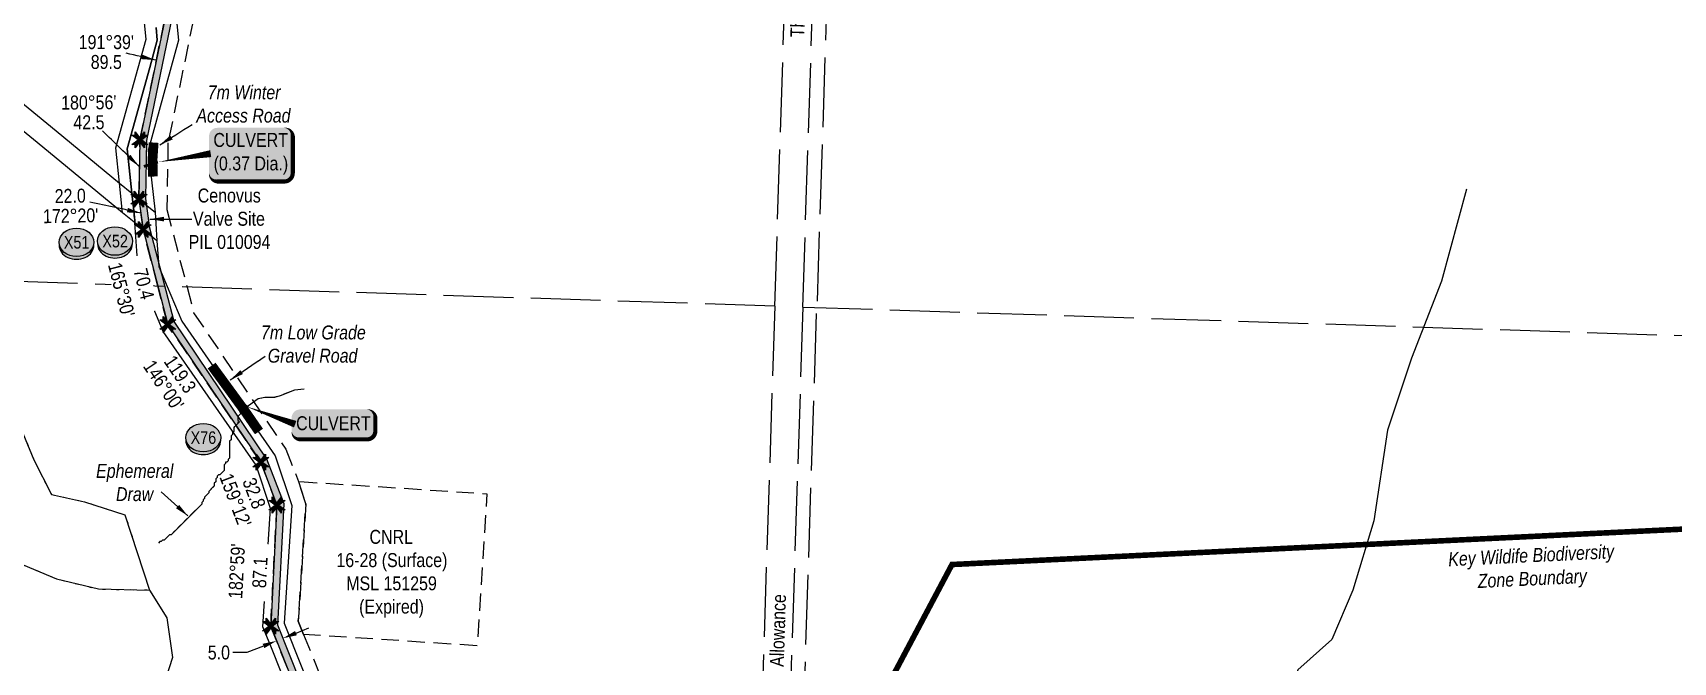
# Model space of a CAD drawing. Extents: x 350972 to 367082, y 6047220 to 6054831.
# Drawn here: x 351802 to 352978, y 6049576 to 6050028 of the extents above; entities that cross this region are included whole.
import ezdxf
from ezdxf.enums import TextEntityAlignment as Align

# ---------------------------------------------------------------- set-up
doc = ezdxf.new("R2010")
doc.units = 0
doc.header["$LTSCALE"] = 5
doc.header["$PDSIZE"] = 0.5
for name, pattern in [('DASHDOT2', [12.7, 6.35, -3.175, 0, -3.175]), ('foc-ACCESSROAD', [3.75, 2.5, -1.25]), ('foc-TOPO-ephemeral', [6.25, 3.125, -0.625, 0.625, -0.625, 0.625, -0.625]), ('foc-UNSURVEYED', [12.5, 10, -2.5]), ('foc-WHEELTRACKS', [2, 0.4, -1.6])]:
    doc.linetypes.add(name, pattern=pattern)
doc.layers.get('Defpoints').update_dxf_attribs({"color": 9})
for name, color, linetype, lineweight in [('AS-GENERAL', 48, 'Continuous', 18), ('C-WS-T', 13, 'Continuous', 9), ('F-WS-T', 190, 'Continuous', 9), ('T-TEXT', 48, 'Continuous', 18)]:
    doc.layers.add(name, color=color, linetype=linetype, lineweight=lineweight)
for name, color, linetype in [('AS-ROADS', 254, 'Continuous'), ('AS-WILDLIFE', 131, 'DASHDOT2'), ('AS-WILDLIFE-BLOCK', 131, 'Continuous'), ('C-AR', 13, 'foc-ACCESSROAD'), ('C-RW', 13, 'Continuous'), ('C-WS', 13, 'foc-ACCESSROAD'), ('F-RW', 190, 'Continuous'), ('F-WS', 190, 'foc-ACCESSROAD'), ('L-BD1', 253, 'Continuous'), ('L-MON', 1, 'Continuous'), ('L-ROAD-T', 7, 'Continuous'), ('L-USEC', 7, 'foc-UNSURVEYED'), ('P-CROSSINGS', 250, 'Continuous'), ('P-PROPOSED', 10, 'Continuous'), ('P-PROPOSED-H', 21, 'Continuous'), ('P-TXT', 4, 'Continuous'), ('T-DRAW', 143, 'foc-TOPO-ephemeral'), ('T-WATER', 160, 'Continuous'), ('T-WATER-P3', 160, 'foc-WHEELTRACKS'), ('T-WATER-T', 170, 'Continuous')]:
    doc.layers.add(name, color=color, linetype=linetype)
doc.styles.add('240', font='ARIALN.TTF', dxfattribs={"height": 30})
doc.styles.add('80', font='ARIALN.TTF', dxfattribs={"height": 10})
doc.styles.add('80CG', font='ARIALN.TTF', dxfattribs={"height": 10})
doc.styles.add('80L', font='ARIALN.TTF', dxfattribs={"height": 10})
doc.styles.add('Crossing', font='ARIALN.TTF', dxfattribs={"height": 10})
doc.styles.add('foc-LtypeFont', font='ARIALN.TTF', dxfattribs={"height": 7.35})
doc.styles.get("Standard").update_dxf_attribs({"font": 'ARIALN.TTF'})
doc.linetypes.add('foc-TOPO-flowdirection-NOLINE', pattern='A,0,[">",foc-LtypeFont,S=0.3,R=0,X=0,Y=-0.945],-20,[">",foc-LtypeFont,S=0.3,R=0,X=0,Y=-0.945],0', length=20)
doc.dimstyles.new('Compass 5 000', dxfattribs={"dimscale": 5, "dimtxt": 9, "dimasz": 2, "dimexe": 0.2, "dimexo": 0.0625, "dimgap": 0.5, "dimtad": 0, "dimtih": 1, "dimtoh": 1, "dimzin": 0, "dimdsep": 46, "dimtxsty": '80CG', "dimcen": 0.1, "dimse1": 1, "dimse2": 1, "dimclrd": 256, "dimclrt": 256, "dimaunit": 1, "dimadec": 4, "dimazin": 0, "dimtfac": 0.06, "dimtofl": 0, "dimtmove": 0, "dimatfit": 1, "dimfxl": 0.2, "dimtolj": 1, "dimtzin": 0, "dimlwd": -1, "dimarcsym": 0})

# ---------------------------------------------------------------- blocks, each defined once
blk = doc.blocks.new('*U525')
h = blk.add_hatch(color=254)
edge = h.paths.add_edge_path()
edge.add_line((-24, -20), (24, -20))
edge.add_arc((24, -14), 6, 270, 360)
edge.add_line((30, -14), (30, 12.5))
edge.add_arc((24, 12.5), 6, 0, 90)
edge.add_line((24, 18.5), (-24, 18.5))
edge.add_arc((-24, 12.5), 6, 90, 180)
edge.add_line((-30, 12.5), (-30, -14))
edge.add_arc((-24, -14), 6, 180, 270)
at = {"color": 160, "flags": 128}
blk.add_lwpolyline([(-24, -20, 3, 3, 0), (24, -20, 3, 3, 0.414214), (30, -14, 3, 3, 0), (30, 12.5, 3, 0, 0.414214), (24, 18.5, 0, 0, 0), (-24, 18.5, 0, 0, 0.414214), (-30, 12.5, 0, 0, 0), (-30, -14, 0, 3, 0.414214)], format="xyseb", close=True, dxfattribs=at)
at = {"color": 160, "style": '80'}
blk.add_attdef('ENTER_TEXT_001', (-26.8, -4.9), '', height=10, dxfattribs=at)
blk = doc.blocks.new('*U524')
h = blk.add_hatch(color=254)
edge = h.paths.add_edge_path()
edge.add_line((-24, -11.5), (24, -11.5))
edge.add_arc((24, -5.5), 6, 270, 360)
edge.add_line((30, -5.5), (30, 4))
edge.add_arc((24, 4), 6, 0, 90)
edge.add_line((24, 10), (-24, 10))
edge.add_arc((-24, 4), 6, 90, 180)
edge.add_line((-30, 4), (-30, -5.5))
edge.add_arc((-24, -5.5), 6, 180, 270)
at = {"color": 160, "flags": 128}
blk.add_lwpolyline([(-24, -11.5, 3, 3, 0), (24, -11.5, 3, 3, 0.414214), (30, -5.5, 3, 3, 0), (30, 4, 3, 0, 0.414214), (24, 10, 0, 0, 0), (-24, 10, 0, 0, 0.414214), (-30, 4, 0, 0, 0), (-30, -5.5, 0, 3, 0.414214)], format="xyseb", close=True, dxfattribs=at)
at = {"color": 160, "style": '80'}
blk.add_attdef('ENTER_TEXT_001', (-26.8, -4.9), '', height=10, dxfattribs=at)
blk = doc.blocks.new('xing2')
h = blk.add_hatch(color=50)
h.dxf.hatch_style = 1
edge = h.paths.add_edge_path()
edge.add_ellipse((0, 0), major_axis=(-12.5, 0), ratio=0.816297, start_angle=0, end_angle=360)
h = blk.add_hatch(color=250)
h.dxf.hatch_style = 1
edge = h.paths.add_edge_path()
edge.add_ellipse((0, -2), major_axis=(-12.5, 0), ratio=0.816297, start_angle=0, end_angle=180)
edge.add_line((12.5, -2), (12.5, 0))
edge.add_ellipse((0, 0), major_axis=(-12.5, 0), ratio=0.816297, start_angle=0, end_angle=180, ccw=False)
edge.add_line((-12.5, 0), (-12.5, -2))
at = {"color": 250}
blk.add_ellipse((0, 0), major_axis=(-12.5, 0), ratio=0.816297, dxfattribs=at)
blk.add_ellipse((0, -2), major_axis=(-12.5, 0), ratio=0.816297, start_param=0, end_param=3.141593, dxfattribs=at)
at = {"color": 250, "style": 'Crossing'}
blk.add_attdef('CROSSING', text='', height=9, dxfattribs=at).set_placement((0.1, 0), align=Align.MIDDLE_CENTER)
at = {"color": 250, "style": 'Crossing', "flags": 1}
for tag, p in [('OWNER', (0.1, -12.5)), ('DESCRIPTION', (0.1, -25.8)), ('LOCATION', (0.1, -39.3)), ('DWG_REF', (0.1, -52.8))]:
    blk.add_attdef(tag, text='', height=9, dxfattribs=at).set_placement(p, align=Align.MIDDLE_CENTER)
blk = doc.blocks.new('TEMP')
h = blk.add_hatch(color=255)
h.dxf.hatch_style = 1
h.paths.add_polyline_path([(0, 0.25), (-0.67, 1.15), (-0.67, 0.67), (-1.15, 0.67), (-0.25, 0), (-1.15, -0.67), (-0.67, -0.67), (-0.67, -1.15), (0, -0.25), (0.67, -1.15), (0.67, -0.67), (1.15, -0.67), (0.25, 0), (1.15, 0.67), (0.67, 0.67), (0.67, 1.15)])
h.paths.add_polyline_path([(0.57, 0.85), (0.57, 0.57), (0.85, 0.57), (0.08, 0), (0.85, -0.57), (0.57, -0.57), (0.57, -0.85), (0, -0.08), (-0.57, -0.85), (-0.57, -0.57), (-0.85, -0.57), (-0.08, 0), (-0.85, 0.57), (-0.57, 0.57), (-0.57, 0.85), (0, 0.08)], flags=16)
h = blk.add_hatch(color=1)
h.dxf.hatch_style = 1
h.paths.add_polyline_path([(0, 0.08), (-0.57, 0.85), (-0.57, 0.57), (-0.85, 0.57), (-0.08, 0), (-0.85, -0.57), (-0.57, -0.57), (-0.57, -0.85), (0, -0.08), (0.57, -0.85), (0.57, -0.57), (0.85, -0.57), (0.08, 0), (0.85, 0.57), (0.57, 0.57), (0.57, 0.85)])
at = {"color": 1}
for p, q in [((-0.08, 0), (0.08, 0)), ((0, 0.08), (0, -0.08))]:
    blk.add_line(p, q, dxfattribs=at)
at = {"color": 255, "flags": 128}
blk.add_lwpolyline([(-0.25, 0), (-1.15, 0.67), (-0.67, 0.67), (-0.67, 1.15), (0, 0.25), (0.67, 1.15), (0.67, 0.67), (1.15, 0.67), (0.25, 0), (1.15, -0.67), (0.67, -0.67), (0.67, -1.15), (0, -0.25), (-0.67, -1.15), (-0.67, -0.67), (-1.15, -0.67)], close=True, dxfattribs=at)
at = {"color": 1, "flags": 128}
blk.add_lwpolyline([(-0.08, 0), (-0.85, 0.57), (-0.57, 0.57), (-0.57, 0.85), (0, 0.08), (0.57, 0.85), (0.57, 0.57), (0.85, 0.57), (0.08, 0), (0.85, -0.57), (0.57, -0.57), (0.57, -0.85), (0, -0.08), (-0.57, -0.85), (-0.57, -0.57), (-0.85, -0.57)], close=True, dxfattribs=at)
blk = doc.blocks.new('*D623')
at = {"layer": 'Defpoints', "color": 0, "transparency": 16777216}
for p in [(351977.1, 6049591.3), (351982.7, 6049590.8), (351978.1, 6049588.9)]:
    blk.add_point(p, dxfattribs=at)
at = {"layer": 'P-TXT', "transparency": 16777216}
for p, q in [((351991.1, 6049596.9), (352000.3, 6049600.6)), ((351955.8, 6049582.9), (351945.8, 6049582.9)), ((351967.8, 6049587.6), (351955.8, 6049582.9))]:
    blk.add_line(p, q, dxfattribs=at)
for points in [[(351967.2, 6049589.2), (351968.4, 6049586.1), (351977.1, 6049591.3)], [(351990.4, 6049598.4), (351991.7, 6049595.3), (351981.8, 6049593.2)]]:
    blk.add_solid(points, dxfattribs=at)
at = {"layer": 'P-TXT', "transparency": 16777216, "insert": (351935.8, 6049582.9), "char_height": 10, "attachment_point": 5, "style": '80CG'}
blk.add_mtext('\\A1;5.0', dxfattribs=at)

msp = doc.modelspace()

# ---------------------------------------------------------------- hatches: boundary and pattern name
at = {"layer": 'P-PROPOSED-H'}
h = msp.add_hatch(color=256, dxfattribs=at)
h.dxf.hatch_style = 1
h.paths.add_polyline_path([(352158.133, 6049413.645), (352109.545, 6049455.741), (352043.461, 6049489.771), (352003.081, 6049539.502), (351977.982, 6049602.687), (351982.499, 6049689.583), (351970.279, 6049721.751), (351903.74, 6049820.401), (351886.383, 6049887.48), (351883.539, 6049908.631), (351884.21, 6049950.256), (351902.327, 6050038.192), (351890.465, 6050154.35), (351874.849, 6050194.763), (351848.327, 6050238.198), (351797.315, 6050298.475), (351761.602, 6050349.911), (351754.457, 6050378.128), (351755.164, 6050412.27), (351762.468, 6050545.45), (351754.258, 6050584.583), (351746.499, 6050631.156), (351765.284, 6050675.803), (351828.133, 6050766.886), (351828.345, 6050767.671), (351839.619, 6050806.604), (351842.676, 6050820.898), (351841.732, 6050886.966), (351849.986, 6050917.113), (351898.348, 6051010.226), (351926.7, 6051052.298), (351964.599, 6051067.671), (352073.357, 6051087.477), (352107.818, 6051086.368), (352169.195, 6051062.569), (352196.603, 6051029.71), (352203.84, 6050998.601), (352213.095, 6050934.219), (352223.859, 6050921.487), (352247.798, 6050913.746), (352268.713, 6050910.809), (352309.827, 6050905.035), (352342.348, 6050881.481), (352392.404, 6050835.609), (352395.4, 6050834.488), (352423, 6050824.161), (352473.331, 6050822.341), (352488.562, 6050824.454), (352511.164, 6050831.732), (352548.859, 6050853.722), (352633.911, 6050895.651), (352689.444, 6050922.39), (352744.567, 6050955.666), (352794.557, 6050995.066), (352924.202, 6051124.647), (352932.539, 6051193.209), (352937.353, 6051256.225), (352940.285, 6051294.594), (352954.593, 6051390.751), (352930.504, 6051421.8), (352924.008, 6051422.017), (352949.334, 6051389.374), (352935.314, 6051295.153), (352932.369, 6051256.606), (352927.562, 6051193.701), (352919.447, 6051126.963), (352791.232, 6050998.81), (352741.716, 6050959.785), (352687.063, 6050926.792), (352631.721, 6050900.145), (352546.492, 6050858.128), (352509.114, 6050836.325), (352487.444, 6050829.346), (352473.076, 6050827.353), (352423.992, 6050829.127), (352397.151, 6050839.17), (352395.065, 6050839.951), (352345.513, 6050885.361), (352311.753, 6050909.813), (352269.408, 6050915.76), (352248.923, 6050918.636), (352226.755, 6050925.805), (352217.839, 6050936.351), (352208.758, 6050999.525), (352201.203, 6051032), (352172.207, 6051066.763), (352108.831, 6051091.338), (352072.985, 6051092.491), (351963.197, 6051072.497), (351923.407, 6051056.357), (351894.043, 6051012.783), (351845.304, 6050918.946), (351836.723, 6050887.603), (351837.669, 6050821.391), (351834.768, 6050807.824), (351823.53, 6050769.018), (351760.876, 6050678.218), (351741.33, 6050631.761), (351749.343, 6050583.658), (351757.441, 6050545.067), (351750.168, 6050412.459), (351749.445, 6050377.556), (351756.978, 6050347.805), (351793.345, 6050295.427), (351844.262, 6050235.263), (351870.348, 6050192.541), (351885.56, 6050153.174), (351897.275, 6050038.448), (351879.221, 6049950.815), (351878.534, 6049908.337), (351881.472, 6049886.502), (351899.115, 6049818.317), (351965.811, 6049719.435), (351977.452, 6049688.792), (351972.932, 6049601.856), (351998.717, 6049536.945), (352040.241, 6049485.806), (352106.724, 6049451.57), (352150.233, 6049413.875), (352049.473, 6049336.359), (352044.515, 6049341.973), (351995.422, 6049298.539), (352015.298, 6049276.073), (352027.41, 6049286.788), (352064.376, 6049319.492), (352055.572, 6049328.437), (352157.946, 6049407.193), (352192.423, 6049377.323), (352250.393, 6049344.608), (352317.77, 6049322.287), (352353.528, 6049310.441), (352471.005, 6049250.63), (352499.397, 6049238.766), (352500.221, 6049238.742), (352549.584, 6049171.274), (352563.461, 6049097.749), (352598.202, 6049018.066), (352648.747, 6048902.153), (352688.702, 6048827.645), (352703.126, 6048714.762), (352759.331, 6048611.563), (352807.368, 6048546.875), (352857.875, 6048448.706), (353024.627, 6048290.732), (353166.055, 6048156.756), (353212.68, 6048085.958), (353315.543, 6047991.619), (353341.558, 6047978.29), (353457.077, 6047954.292), (353577.175, 6047888.034), (353571.83, 6047866.133), (353577.664, 6047812.963), (353594.352, 6047797.106), (353610.696, 6047798.478), (353629.243, 6047810.34), (353648.841, 6047844.302), (353661.157, 6047855.512), (353682.935, 6047857.853), (353773, 6047817.376), (353893.164, 6047761.037), (353930.228, 6047732.207), (353990.997, 6047689.395), (354004.507, 6047679.877), (354006.433, 6047678.972), (353966.871, 6047603.989), (353892.167, 6047525.754), (353866.475, 6047509.641), (353845.805, 6047514.377), (353818.928, 6047557.233), (353784.995, 6047535.952), (353787.71, 6047531.753), (353817.349, 6047550.342), (353842.67, 6047509.967), (353867.377, 6047504.305), (353895.352, 6047521.85), (353970.967, 6047601.04), (354013.298, 6047681.27), (354007.029, 6047684.216), (353993.876, 6047693.482), (353933.204, 6047736.226), (353895.792, 6047765.326), (353775.086, 6047821.919), (353683.749, 6047862.968), (353659, 6047860.308), (353644.9, 6047847.475), (353625.522, 6047813.894), (353609.045, 6047803.356), (353595.731, 6047802.239), (353582.522, 6047814.521), (353576.896, 6047865.803), (353581.874, 6047886.2), (353584.591, 6047891.116), (353579.093, 6047892.685), (353458.832, 6047959.033), (353343.236, 6047983.047), (353318.424, 6047995.761), (353216.515, 6048089.224), (353169.913, 6048159.988), (353028.066, 6048294.361), (352861.931, 6048451.75), (352811.626, 6048549.527), (352763.553, 6048614.262), (352707.966, 6048716.327), (352693.544, 6048829.194), (352653.249, 6048904.337), (352602.785, 6049020.064), (352568.269, 6049099.23), (352554.291, 6049173.292), (352502.811, 6049243.669), (352500.469, 6049243.737), (352473.097, 6049255.175), (352355.459, 6049315.068), (352319.342, 6049327.033), (352252.427, 6049349.201), (352195.317, 6049381.431), (352158.133, 6049413.645), (352048.047, 6049328.955), (352057.114, 6049319.743), (352024.097, 6049290.532), (352015.73, 6049283.13), (352002.479, 6049298.108), (352044.08, 6049334.913), (352048.818, 6049329.549)])

# ---------------------------------------------------------------- linework, layer by layer
at = {"layer": 'AS-GENERAL', "const_width": 2, "flags": 128}
for points in [[(351882.03, 6049931.718), (351892.111, 6049934.839)], [(351951.208, 6049754.428), (351956.554, 6049759.982)]]:
    msp.add_lwpolyline(points, dxfattribs=at)
at = {"layer": 'AS-ROADS', "const_width": 6.999, "flags": 128}
for points in [[(351888.455, 6049924.483), (351888.241, 6049936.797), (351889.056, 6049948.851)], [(351964.537, 6049741.52), (351954.466, 6049756.127), (351930.609, 6049788.817)]]:
    msp.add_lwpolyline(points, dxfattribs=at)
at = {"layer": 'AS-WILDLIFE', "const_width": 4, "flags": 128}
msp.add_lwpolyline([(352106.249, 6048933.974), (352125.305, 6049012.087), (352461.305, 6049646.087), (353193.68, 6049681.587), (353253.421, 6049658.804)], dxfattribs=at)
at = {"layer": 'C-AR'}
for points in [[(351998.717, 6049536.945), (351972.932, 6049601.856), (351977.452, 6049688.792), (351965.811, 6049719.435), (351899.115, 6049818.317), (351892.001, 6049845.802), (351881.472, 6049886.502), (351878.534, 6049908.337), (351879.221, 6049950.815), (351897.275, 6050038.448)], [(351917.599, 6050037.415), (351899.302, 6049948.603), (351898.529, 6049900.874), (351912.953, 6049845.123), (351917.723, 6049826.701), (351983.787, 6049728.753), (351992.838, 6049705.658), (351998.163, 6049689.614), (351992.703, 6049605.444), (351996.519, 6049595.874), (352016.271, 6049547.233)]]:
    msp.add_lwpolyline(points, dxfattribs=at)
at = {"layer": 'C-RW', "flags": 128}
msp.add_lwpolyline([(351890.747, 6050031.295), (351891.669, 6050022.313), (351886.224, 6050002.759), (351869.967, 6049944.386), (351873.369, 6049912.573), (351874.961, 6049897.681), (351875.479, 6049892.834), (351875.479, 6049892.834), (351875.645, 6049891.303), (351874.986, 6049891.844), (351866.824, 6049898.547), (351864.547, 6049919.83), (351861.855, 6049945.062), (351883.563, 6050023.01), (351870.837, 6050152.169)], dxfattribs=at)
at = {"layer": 'C-RW'}
for points in [[(351735.993, 6050025.41), (351819.08, 6049957.184), (351864.547, 6049919.83), (351873.369, 6049912.573), (351876.515, 6049910), (351878.534, 6049908.337), (351890.031, 6049898.896), (351890.716, 6049890.777), (351891.445, 6049878.294), (351892.839, 6049859.888), (351898.793, 6049845.582), (351909.192, 6049820.616), (351976.09, 6049724.132), (351988.008, 6049688.33), (351982.56, 6049603.901), (352007.456, 6049541.572)], [(351994.326, 6049534.029), (351973.42, 6049586.359), (351967.378, 6049601.483), (351972.853, 6049686.365), (351962.537, 6049717.336), (351928.123, 6049766.981), (351895.961, 6049813.379), (351882.332, 6049846.116), (351878.052, 6049856.404), (351877.038, 6049871.107), (351875.645, 6049891.303), (351874.986, 6049891.844), (351866.824, 6049898.547), (351809.563, 6049945.596), (351732.022, 6050009.267)]]:
    msp.add_lwpolyline(points, dxfattribs=at)
at = {"layer": 'C-WS', "flags": 128}
msp.add_lwpolyline([(351996.519, 6049595.874), (351992.703, 6049605.444), (351998.163, 6049689.614), (351992.838, 6049705.658), (352127.961, 6049696.928), (352120.915, 6049587.842), (351996.519, 6049595.874)], close=True, dxfattribs=at)
at = {"layer": 'F-RW'}
msp.add_lwpolyline([(351893.328, 6050158.377), (351906.746, 6050022.241), (351885.183, 6049943.127), (351890.031, 6049898.896), (351890.716, 6049890.777), (351891.445, 6049878.294), (351881.472, 6049886.502), (351881.02, 6049886.877), (351875.645, 6049891.303), (351875.479, 6049892.834), (351874.961, 6049897.681), (351873.369, 6049912.573), (351869.967, 6049944.386), (351886.224, 6050002.759), (351891.669, 6050022.313), (351890.747, 6050031.295)], dxfattribs=at)
at = {"layer": 'F-WS', "flags": 128}
msp.add_lwpolyline([(351890.716, 6049890.777), (351891.445, 6049878.294), (351881.472, 6049886.502), (351881.02, 6049886.877), (351875.645, 6049891.303), (351875.479, 6049892.834), (351874.961, 6049897.681), (351873.369, 6049912.573), (351876.515, 6049910), (351878.534, 6049908.337), (351890.031, 6049898.896), (351890.716, 6049890.777)], close=True, dxfattribs=at)
at = {"layer": 'L-USEC', "flags": 128}
for points in [[(352334.279, 6049831.485), (352360.347, 6050635.49)], [(352354.389, 6049830.833), (352380.456, 6050634.838)], [(352390.495, 6050634.513), (352364.429, 6049830.508)], [(352334.279, 6049831.485), (351530.554, 6049857.536)], [(352334.279, 6049831.485), (352308.213, 6049027.48)], [(352354.389, 6049830.833), (352328.322, 6049026.828)], [(352338.363, 6049026.504), (352364.429, 6049830.508)], [(352354.389, 6049830.833), (353158.04, 6049804.784)]]:
    msp.add_lwpolyline(points, dxfattribs=at)
at = {"layer": 'P-PROPOSED', "flags": 128}
for points in [[(351897.275, 6050038.448), (351879.221, 6049950.815), (351878.534, 6049908.337), (351881.472, 6049886.502), (351899.115, 6049818.317), (351965.811, 6049719.435), (351977.452, 6049688.792), (351972.932, 6049601.856), (351998.717, 6049536.945)], [(352003.081, 6049539.502), (351977.982, 6049602.687), (351982.499, 6049689.583), (351970.279, 6049721.751), (351903.74, 6049820.401), (351886.383, 6049887.48), (351883.539, 6049908.631), (351884.21, 6049950.256), (351902.327, 6050038.192)]]:
    msp.add_lwpolyline(points, dxfattribs=at)
at = {"layer": 'T-DRAW', "flags": 128}
msp.add_lwpolyline([(351996.946, 6049771.854), (351990.016, 6049771.183), (351979.733, 6049767.16), (351975.709, 6049766.042), (351968.779, 6049766.042), (351963.861, 6049764.924), (351957, 6049760), (351952.721, 6049755.721), (351950.745, 6049753.745), (351949.523, 6049752.523), (351949.5, 6049752.5), (351949.5, 6049751.5), (351949.5, 6049749.5), (351950.5, 6049748.5), (351947.936, 6049745.936), (351946.5, 6049744.5), (351946.5, 6049741.5), (351945.5, 6049740.5), (351945.5, 6049739.5), (351944.5, 6049738.5), (351944.5, 6049735.5), (351943.5, 6049734.5), (351943.5, 6049722.5), (351942.5, 6049721.5), (351942.5, 6049720.5), (351941.5, 6049719.5), (351940.5, 6049719.5), (351940.5, 6049718.5), (351939.5, 6049717.5), (351939.5, 6049713.5), (351936.5, 6049710.5), (351935.5, 6049710.5), (351934.5, 6049709.5), (351934.5, 6049708.5), (351933.5, 6049707.5), (351933.5, 6049705.5), (351932.5, 6049704.5), (351932.5, 6049702.5), (351928.5, 6049698.5), (351928.5, 6049697.5), (351925.5, 6049694.5), (351925.5, 6049693.5), (351924.5, 6049692.5), (351924.5, 6049691.5), (351923.5, 6049690.5), (351923.5, 6049689.5), (351901.5, 6049667.5), (351900.5, 6049667.5), (351896.5, 6049663.5), (351895.5, 6049663.5), (351894.5, 6049662.5), (351893.5, 6049662.5), (351892.5, 6049661.5)], dxfattribs=at)
at = {"layer": 'T-DRAW', "linetype": 'foc-TOPO-flowdirection-NOLINE', "flags": 128}
msp.add_lwpolyline([(351996.946, 6049771.854), (351990.016, 6049771.183), (351979.733, 6049767.16), (351975.709, 6049766.042), (351968.779, 6049766.042), (351963.861, 6049764.924), (351957, 6049760), (351952.721, 6049755.721), (351950.745, 6049753.745), (351949.523, 6049752.523), (351949.5, 6049752.5), (351949.5, 6049751.5), (351949.5, 6049749.5), (351950.5, 6049748.5), (351947.936, 6049745.936), (351946.5, 6049744.5), (351946.5, 6049741.5), (351945.5, 6049740.5), (351945.5, 6049739.5), (351944.5, 6049738.5), (351944.5, 6049735.5), (351943.5, 6049734.5), (351943.5, 6049722.5), (351942.5, 6049721.5), (351942.5, 6049720.5), (351941.5, 6049719.5), (351940.5, 6049719.5), (351940.5, 6049718.5), (351939.5, 6049717.5), (351939.5, 6049713.5), (351936.5, 6049710.5), (351935.5, 6049710.5), (351934.5, 6049709.5), (351934.5, 6049708.5), (351933.5, 6049707.5), (351933.5, 6049705.5), (351932.5, 6049704.5), (351932.5, 6049702.5), (351928.5, 6049698.5), (351928.5, 6049697.5), (351925.5, 6049694.5), (351925.5, 6049693.5), (351924.5, 6049692.5), (351924.5, 6049691.5), (351923.5, 6049690.5), (351923.5, 6049689.5), (351901.5, 6049667.5), (351900.5, 6049667.5), (351896.5, 6049663.5), (351895.5, 6049663.5), (351894.5, 6049662.5), (351893.5, 6049662.5), (351892.5, 6049661.5)], dxfattribs=at)
at = {"layer": 'T-TEXT', "color": 160, "flags": 128}
for points in [[(351892.111, 6049934.839, 0, 4.999, 0), (351929.944, 6049940.897, 0, 0, 0)], [(351955.393, 6049759.52, 0, 4.999, 0), (351990.49, 6049746.784, 0, 0, 0)]]:
    msp.add_lwpolyline(points, format="xyseb", dxfattribs=at)
at = {"layer": 'T-WATER', "flags": 128}
for points in [[(352830.197, 6049915.449), (352812.212, 6049849.505), (352790.595, 6049794.235), (352773.558, 6049742.493), (352763.572, 6049677.492), (352748.575, 6049627.771), (352733.667, 6049592.28), (352709.168, 6049570.571), (352680.204, 6049472.137), (352673.926, 6049438.117), (352672.679, 6049391.876), (352666.183, 6049316.685), (352653.559, 6049232.893), (352640.062, 6049178.593), (352619.534, 6049137.031), (352591.318, 6049085.869), (352515.851, 6049026.847), (352477.425, 6048965.066), (352426.487, 6048940.465), (352393.418, 6048927.444), (352361.487, 6048932.235), (352340.103, 6048935.443), (352337.048, 6048935.902)], [(351885.973, 6049627.803), (351898.574, 6049607.902), (351902.496, 6049579.421), (351890.608, 6049542.39), (351884.821, 6049502.268), (351903.864, 6049452.339), (351920.585, 6049442.079), (351936.766, 6049429.277), (351946.982, 6049340.776), (351963.084, 6049311.196), (351991.985, 6049300.865), (352119.238, 6049250.297), (352149.629, 6049235.376), (352163.691, 6049202.256), (352168.652, 6049178.845), (352198.093, 6049174.095), (352215.313, 6049165.355), (352225.815, 6049135.816), (352248.774, 6049151.437), (352271.104, 6049146.725), (352273.318, 6049087.755), (352262.48, 6049052.234), (352259.322, 6049030.903), (352268.324, 6049001.883)]]:
    msp.add_lwpolyline(points, dxfattribs=at)
at = {"layer": 'T-WATER', "linetype": 'foc-TOPO-flowdirection-NOLINE', "flags": 128}
for points in [[(352830.197, 6049915.449), (352812.212, 6049849.505), (352790.595, 6049794.235), (352773.558, 6049742.493), (352763.572, 6049677.492), (352748.575, 6049627.771), (352733.667, 6049592.28), (352709.168, 6049570.571), (352680.204, 6049472.137), (352673.926, 6049438.117), (352672.679, 6049391.876), (352666.183, 6049316.685), (352653.559, 6049232.893), (352640.062, 6049178.593), (352619.534, 6049137.031), (352591.318, 6049085.869), (352515.851, 6049026.847), (352477.425, 6048965.066), (352426.487, 6048940.465), (352393.418, 6048927.444), (352361.487, 6048932.235), (352340.103, 6048935.443), (352337.048, 6048935.902)], [(351885.973, 6049627.803), (351898.574, 6049607.902), (351902.496, 6049579.421), (351890.608, 6049542.39), (351884.821, 6049502.268), (351903.864, 6049452.339), (351920.585, 6049442.079), (351936.766, 6049429.277), (351946.982, 6049340.776), (351963.084, 6049311.196), (351991.985, 6049300.865), (352119.238, 6049250.297), (352149.629, 6049235.376), (352163.691, 6049202.256), (352168.652, 6049178.845), (352198.093, 6049174.095), (352215.313, 6049165.355), (352225.815, 6049135.816), (352248.774, 6049151.437), (352271.104, 6049146.725), (352273.318, 6049087.755), (352262.48, 6049052.234), (352259.322, 6049030.903), (352268.324, 6049001.883)]]:
    msp.add_lwpolyline(points, dxfattribs=at)
at = {"layer": 'T-WATER-P3', "flags": 128}
for points in [[(351502.748, 6052067.659), (351543.37, 6052012.685), (351567.406, 6051948.859), (351579.445, 6051921.351), (351626.882, 6051862.115), (351658.711, 6051827.357), (351686.969, 6051791.11), (351717.146, 6051732.994), (351728.145, 6051700.396), (351742.203, 6051668.299), (351757.282, 6051639.24), (351744.459, 6051594.633), (351759.796, 6051536.558), (351741.203, 6051479.751), (351740.051, 6051454.853), (351756.13, 6051420.706), (351733.138, 6051395.437), (351712.727, 6051378.778), (351710.545, 6051351.859), (351728.164, 6051320.242), (351736.632, 6051290.204), (351730.35, 6051252.635), (351681.094, 6051163.483), (351669.742, 6051127.465), (351663.839, 6051068.039), (351665.147, 6051028.892), (351677.634, 6050966.487), (351720.042, 6050917.028), (351739.049, 6050872.692), (351742.539, 6050868.853), (351745.419, 6050840.374), (351755.382, 6050797.612), (351737.355, 6050751.472), (351689.15, 6050662.808), (351676.713, 6050618.667), (351667.787, 6050561.276), (351662.411, 6050505.404), (351663.724, 6050461.172), (351668.695, 6050442.342), (351672.608, 6050410.801), (351673.381, 6050364.029), (351664.955, 6050308.679), (351691.707, 6050273.449), (351705.309, 6050251.007), (351767.964, 6050190.146), (351800.316, 6050155.395), (351816.909, 6050121.753), (351808.601, 6050088.764), (351793.713, 6050057.333), (351769.655, 6050022.411), (351742.978, 6049974.79), (351735.701, 6049941.799), (351736.053, 6049908.758), (351743.985, 6049875.666), (351779.18, 6049801.756), (351789.094, 6049755.445), (351803.156, 6049721.315), (351815.718, 6049696.334), (351839.568, 6049691.104), (351868.469, 6049681.783), (351885.973, 6049627.803)], [(351418.011, 6049474.731), (351427.012, 6049483.632), (351444.068, 6049540.466), (351461.535, 6049581.017), (351488.123, 6049609.838), (351565.129, 6049668.85), (351613.468, 6049683.302), (351665.778, 6049682.482), (351720.069, 6049669.962), (351771.32, 6049655.932), (351819.472, 6049635.823), (351849.412, 6049628.532), (351885.973, 6049627.803)]]:
    msp.add_lwpolyline(points, dxfattribs=at)
at = {"layer": 'T-WATER-P3', "linetype": 'foc-TOPO-flowdirection-NOLINE', "flags": 128}
for points in [[(351502.748, 6052067.659), (351543.37, 6052012.685), (351567.406, 6051948.859), (351579.445, 6051921.351), (351626.882, 6051862.115), (351658.711, 6051827.357), (351686.969, 6051791.11), (351717.146, 6051732.994), (351728.145, 6051700.396), (351742.203, 6051668.299), (351757.282, 6051639.24), (351744.459, 6051594.633), (351759.796, 6051536.558), (351741.203, 6051479.751), (351740.051, 6051454.853), (351756.13, 6051420.706), (351733.138, 6051395.437), (351712.727, 6051378.778), (351710.545, 6051351.859), (351728.164, 6051320.242), (351736.632, 6051290.204), (351730.35, 6051252.635), (351681.094, 6051163.483), (351669.742, 6051127.465), (351663.839, 6051068.039), (351665.147, 6051028.892), (351677.634, 6050966.487), (351720.042, 6050917.028), (351739.049, 6050872.692), (351742.539, 6050868.853), (351745.419, 6050840.374), (351755.382, 6050797.612), (351737.355, 6050751.472), (351689.15, 6050662.808), (351676.713, 6050618.667), (351667.787, 6050561.276), (351662.411, 6050505.404), (351663.724, 6050461.172), (351668.695, 6050442.342), (351672.608, 6050410.801), (351673.381, 6050364.029), (351664.955, 6050308.679), (351691.707, 6050273.449), (351705.309, 6050251.007), (351767.964, 6050190.146), (351800.316, 6050155.395), (351816.909, 6050121.753), (351808.601, 6050088.764), (351793.713, 6050057.333), (351769.655, 6050022.411), (351742.978, 6049974.79), (351735.701, 6049941.799), (351736.053, 6049908.758), (351743.985, 6049875.666), (351779.18, 6049801.756), (351789.094, 6049755.445), (351803.156, 6049721.315), (351815.718, 6049696.334), (351839.568, 6049691.104), (351868.469, 6049681.783), (351885.973, 6049627.803)], [(351418.011, 6049474.731), (351427.012, 6049483.632), (351444.068, 6049540.466), (351461.535, 6049581.017), (351488.123, 6049609.838), (351565.129, 6049668.85), (351613.468, 6049683.302), (351665.778, 6049682.482), (351720.069, 6049669.962), (351771.32, 6049655.932), (351819.472, 6049635.823), (351849.412, 6049628.532), (351885.973, 6049627.803)]]:
    msp.add_lwpolyline(points, dxfattribs=at)

# ---------------------------------------------------------------- block references
at = {"xscale": 0.99986273, "yscale": 0.99986273, "zscale": 0.99986273}
msp.add_blockref('*U524', (352017.963, 6049747.378), dxfattribs=at).add_auto_attribs({'ENTER_TEXT_001': 'CULVERT'})
at = {"layer": 'L-MON', "xscale": 4.999313650000029, "yscale": 4.999313650000029, "zscale": 4.999313650000029}
for p in [(351879.221, 6049950.815), (351878.534, 6049908.337), (351881.472, 6049886.502), (351965.811, 6049719.435), (351977.452, 6049688.792), (351972.932, 6049601.856)]:
    msp.add_blockref('TEMP', p, dxfattribs=at)
at = {"layer": 'P-CROSSINGS', "xscale": 0.99986273, "yscale": 0.99986273, "zscale": 0.99986273}
for p, values in [((351833.743, 6049877.297), {'CROSSING': 'X51'}), ((351924.607, 6049737.133), {'CROSSING': 'X76'})]:
    msp.add_blockref('xing2', p, dxfattribs=at).add_auto_attribs(values)

# ---------------------------------------------------------------- texts
at = {"layer": 'C-WS-T', "insert": (352019.377, 6049670.925), "char_height": 10, "attachment_point": 1, "style": '80L'}
msp.add_mtext_dynamic_manual_height_columns('\\pi24.39857;CNRL\\P\\pi0.66392;16-28 (Surface)\\P\\pi7.70007;MSL 151259\\P\\pi16.95655;(Expired)', width=78.99495, gutter_width=50, heights=[0], dxfattribs=at)
at = {"layer": 'F-WS-T', "insert": (351913.693, 6049915.854), "char_height": 10, "attachment_point": 1, "style": '80L'}
msp.add_mtext_dynamic_manual_height_columns('\\pi6.9395;Cenovus\\P\\pi3.53568;Valve Site\\P\\pi0.46951;PIL 010094', width=58.10136, gutter_width=50, heights=[0], dxfattribs=at)
at = {"layer": 'L-BD1'}
for s, rotation, p in [("191%%D39'", 359.898503, (351855.127, 6050020.913)), ('89.5', 359.898503, (351855.102, 6050006.665)), ("180%%D56'", 0.423933, (351842.541, 6049977.649)), ('42.5', 0.423933, (351842.647, 6049963.401)), ('22.0', 1.165528, (351829.258, 6049910.603)), ("172%%d20'", 1.165528, (351829.548, 6049896.358)), ("146%%d00'", 303.999388, (351896.247, 6049774.73)), ('119.3', 303.999388, (351908.059, 6049782.697)), ("159%%d12'", 290.801488, (351947.738, 6049692.19)), ('32.8', 290.801488, (351961.057, 6049697.25))]:
    msp.add_text(s, height=9.9986, rotation=rotation, dxfattribs=at).set_placement(p, align=Align.MIDDLE_CENTER)
at = {"layer": 'L-ROAD-T', "style": '80L'}
for p in [(352353.529, 6050124.297), (352334.205, 6049524.97)]:
    msp.add_text('Theoretic Government Road Allowance', height=9.99677, rotation=88.197395, dxfattribs=at).set_placement(p, align=Align.MIDDLE_CENTER)
at = {"layer": 'T-WATER-T', "insert": (351847.448, 6049718.273), "char_height": 10.00052, "attachment_point": 1, "style": '80L'}
msp.add_mtext_dynamic_manual_height_columns('\\pi0.32482;{\\fArial Narrow|b0|i1|c0|p34;Ephemeral \\P\\pi14.59227;Draw}', width=55.97995, gutter_width=50, heights=[0], dxfattribs=at)

# ---------------------------------------------------------------- dimensions: what is measured, and where the dimension line sits
at = {"layer": 'P-TXT'}
dim = msp.add_linear_dim(base=(351977.113, 6049591.331), p1=(351982.713, 6049590.777), p2=(351978.066, 6049588.931), angle=201.664523, text='5.0', dimstyle='Compass 5 000', dxfattribs=at)
dim.commit()
dim.dimension.update_dxf_attribs({"geometry": '*D623', "text_midpoint": (351935.828, 6049582.857), "dimtype": 161})

# ---------------------------------------------------------------- leaders
at = {"layer": 'F-WS-T', "path_type": 1}
msp.add_leader([(351886.365, 6049893.935), (351916.34, 6049893.935)], dimstyle='Compass 5 000', override={"dimgap": 0.5, "dimtad": 0}, dxfattribs=at)
at = {"layer": 'L-BD1', "path_type": 1}
for points in [[(351890.323, 6050008.075), (351869.356, 6050012.939)], [(351878.413, 6049931.91), (351852.274, 6049957.337)], [(351880.02, 6049898.263), (351843.237, 6049906.099)]]:
    msp.add_leader(points, dimstyle='Compass 5 000', override={"dimgap": 0.5, "dimtad": 0}, dxfattribs=at)
at = {"layer": 'T-WATER-T', "path_type": 1}
msp.add_leader([(351913.62, 6049680.958), (351894.335, 6049698.306)], dimstyle='Compass 5 000', override={"dimgap": 0.5, "dimtad": 0}, dxfattribs=at)

# ---------------------------------------------------------------- next in the draw order: texts
at = {"layer": 'AS-WILDLIFE-BLOCK', "insert": (352876.913, 6049642.884), "char_height": 9.99677, "attachment_point": 5, "rotation": 2.775102, "style": '240', "bg_fill": 3, "box_fill_scale": 1.15, "bg_fill_color": 256, "bg_fill_true_color": 256, "bg_fill_transparency": 0}
msp.add_mtext_dynamic_manual_height_columns('{\\fArial Narrow|b0|i1|c0|p34;Key Wildife Biodiversity\\PZone Boundary}', width=119.81572, gutter_width=44.985, heights=[0], dxfattribs=at)
at = {"layer": 'L-BD1', "char_height": 9.9986, "width": 39.16693, "attachment_point": 2, "bg_fill": 3, "box_fill_scale": 1.1, "bg_fill_color": 256, "bg_fill_transparency": 0}
for s, insert, rotation in [("70.4\\P165%%D30'", (351886.952, 6049848.724), 284.507232), ("182%%D59'\\P87.1 ", (351943.569, 6049641.501), 87.024066)]:
    msp.add_mtext(s, dxfattribs=dict(at, insert=insert, rotation=rotation))
at = {"layer": 'T-TEXT', "char_height": 9.99863, "attachment_point": 1, "style": '80L', "bg_fill": 3, "box_fill_scale": 1.1, "bg_fill_color": 256, "bg_fill_transparency": 0}
for s, width, insert in [('\\pi8.18111;{\\fArial Narrow|b0|i1|c0|p34;7m Winter \\P\\pi0.05467;Access Road}', 68.15593, (351919.614, 6049989.88)), ('\\pi0.75081;{\\fArial Narrow|b0|i1|c0|p34;7m Low Grade \\P\\pi5.60008;Gravel Road}', 74.94993, (351965.241, 6049817.606))]:
    msp.add_mtext_dynamic_manual_height_columns(s, width=width, gutter_width=50, heights=[0], dxfattribs=dict(at, insert=insert))

# ---------------------------------------------------------------- next in the draw order: block references
ref = msp.add_blockref('*U525', (351958.758, 6049940.94), dxfattribs=dict(xscale=0.99986273, yscale=0.99986273, zscale=0.99986273))
ref.add_attrib('ENTER_TEXT_001', 'CULVERT', (351931.869, 6049945.739), dxfattribs={"color": 160, "height": 9.9986, "style": '80'})
ref.add_attrib('ENTER_TEXT_002', '(0.37 Dia.)', (351932.026, 6049928.904), dxfattribs={"color": 160, "height": 9.99863, "style": '80'})
at = {"layer": 'L-MON', "xscale": 4.999313650000029, "yscale": 4.999313650000029, "zscale": 4.999313650000029}
msp.add_blockref('TEMP', (351899.115, 6049818.317), dxfattribs=at)
at = {"layer": 'P-CROSSINGS', "xscale": 0.99986273, "yscale": 0.99986273, "zscale": 0.99986273}
msp.add_blockref('xing2', (351861.328, 6049878.155), dxfattribs=at).add_auto_attribs({'CROSSING': 'X52'})

# ---------------------------------------------------------------- next in the draw order: leaders
at = {"layer": 'T-TEXT', "path_type": 1}
for points in [[(351893.37, 6049947.167), (351916.552, 6049961.754)], [(351943.866, 6049778.49), (351968.89, 6049795.548)]]:
    msp.add_leader(points, dimstyle='Compass 5 000', override={"dimgap": 0.5, "dimtad": 0}, dxfattribs=at)

doc.saveas('drawing.dxf')
